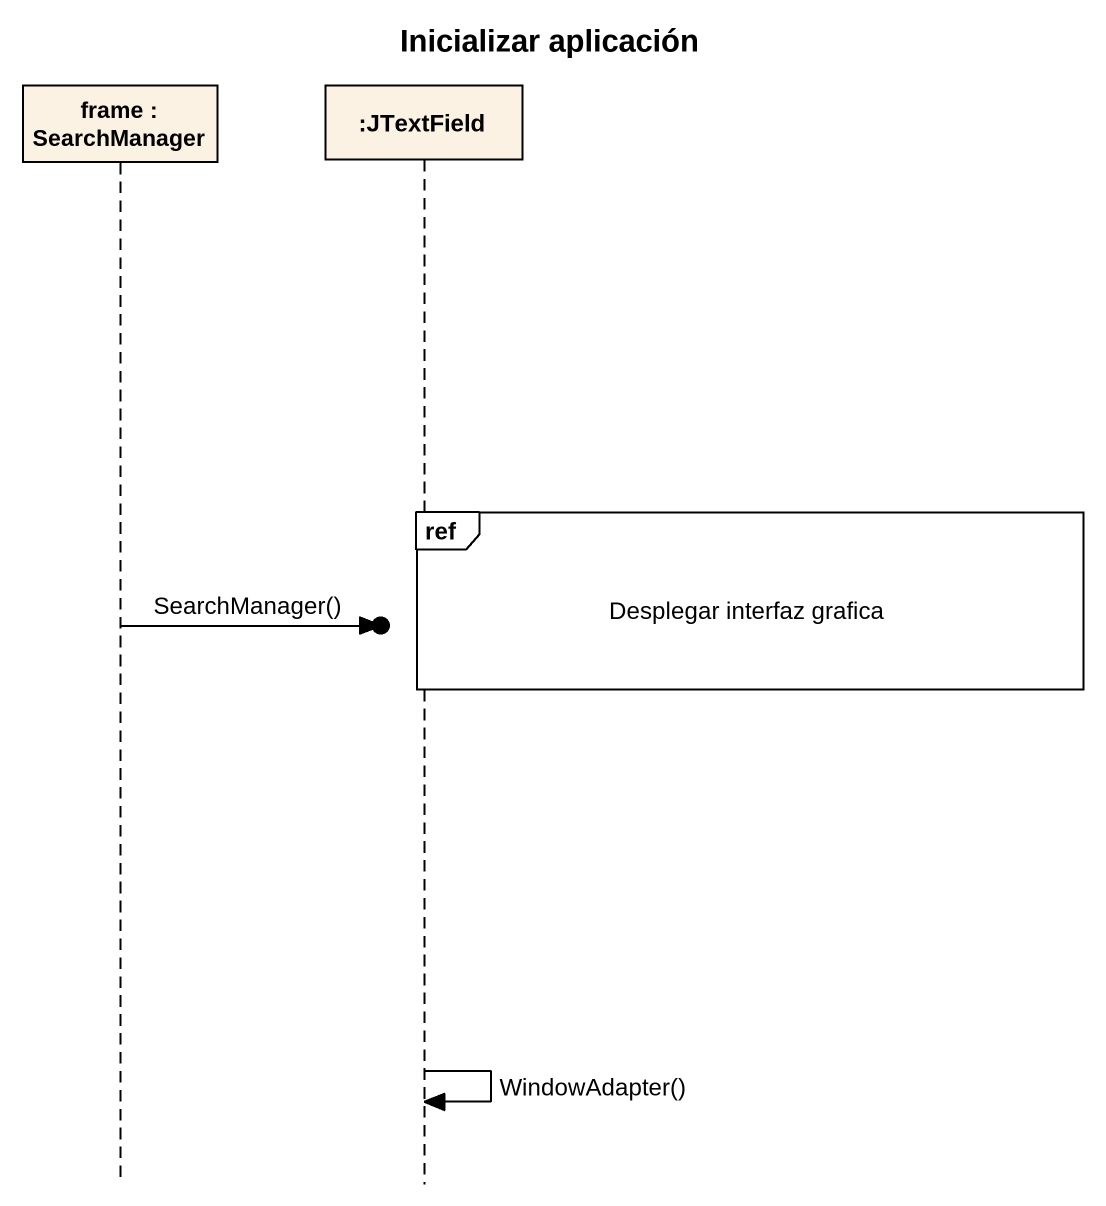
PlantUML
@startuml
title Inicializar aplicación
hide footbox
participant "frame : SearchManager" as frame_
participant ":JTextField" as JTextField

ref over JTextField : Desplegar interfaz grafica
frame_ ->o] : SearchManager()
JTextField -> JTextField : WindowAdapter()
@enduml
